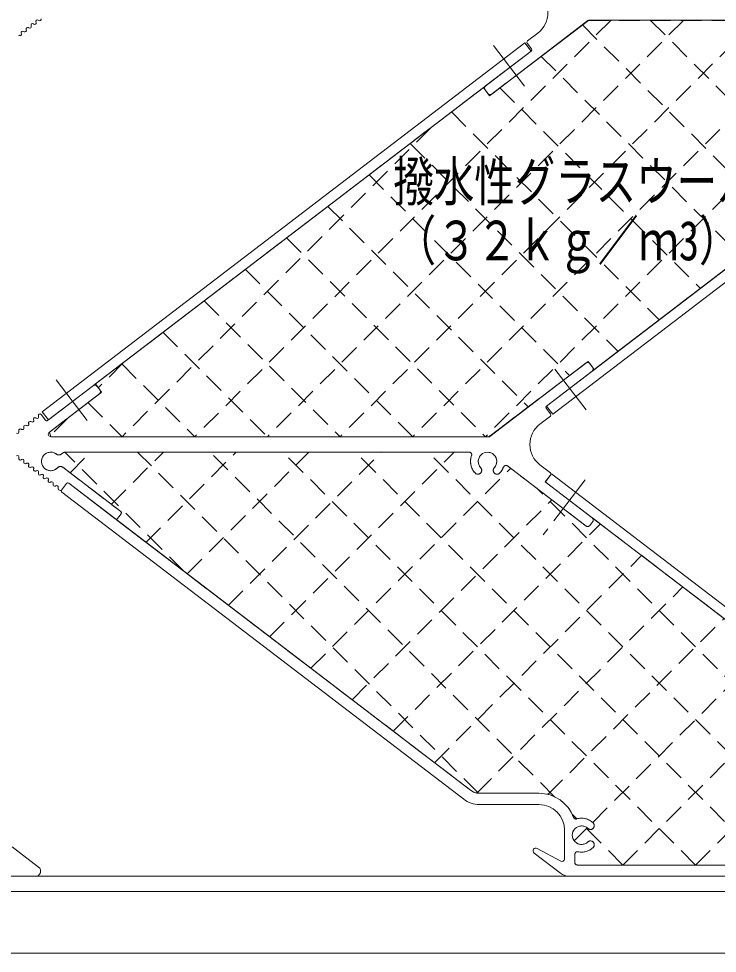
# Model space of a CAD drawing. Units: millimetres, scale not verified. Extents: x -791 to 791, y -562 to 562.
# Drawn here: x 252.7 to 388.6, y -283.6 to -101.8 of the extents above; entities that cross this region are included whole.
import ezdxf
from ezdxf.enums import TextEntityAlignment as Align

# ---------------------------------------------------------------- set-up
doc = ezdxf.new("R2010")
doc.units = ezdxf.units.MM
doc.header["$LTSCALE"] = 2
doc.linetypes.add('CHAIN1', pattern=[8, 5, -1, 1, -1])
doc.linetypes.add('DASHED2', pattern=[3, 2, -1])
for name, color, linetype, lineweight in [('0-2_USERZ', 3, 'Continuous', 9), ('0-8_DEFPOINTS', 1, 'Continuous', 9), ('1-1__0-3_', 2, 'Continuous', 9), ('1-2_SHAPE', 7, 'Continuous', 9), ('1-3__0-A_', 2, 'CHAIN1', 9)]:
    doc.layers.add(name, color=color, linetype=linetype, lineweight=lineweight)
doc.styles.add('ＭＳ ゴシック', font='')
doc.styles.get('ＭＳ ゴシック').set_extended_font_data('MS Gothic')

msp = doc.modelspace()

# ---------------------------------------------------------------- linework, layer by layer
at = {"layer": '0-2_USERZ', "color": 5, "linetype": 'DASHED2'}
for p, q in [((367.919, -102.128), (286.934, -183.113)), ((382.064, -102.125), (301.076, -183.113)), ((396.208, -102.123), (315.218, -183.113)), ((410.353, -102.12), (329.36, -183.113)), ((424.498, -102.118), (343.503, -183.113)), ((362.395, -103.01), (401.384, -142)), ((375.653, -102.127), (409.403, -135.876)), ((354.371, -109.129), (393.366, -148.123)), ((346.348, -115.247), (385.347, -154.247)), ((336.901, -119.943), (377.328, -160.37)), ((332.928, -122.976), (272.792, -183.113)), ((328.882, -126.066), (369.31, -166.494)), ((320.864, -132.19), (359.874, -171.2)), ((312.845, -138.313), (351.837, -177.305)), ((304.826, -144.437), (343.503, -183.113)), ((296.807, -150.56), (329.36, -183.113)), ((288.789, -156.683), (315.218, -183.113)), ((280.77, -162.807), (301.076, -183.113)), ((273.094, -168.669), (268.179, -173.584)), ((272.751, -168.93), (286.934, -183.113)), ((266.16, -176.481), (272.792, -183.113)), ((262.446, -179.316), (258.876, -182.886)), ((261.407, -186.201), (260.927, -186.531)), ((284.84, -209.275), (261.679, -186.114)), ((340.349, -186.113), (261.691, -186.113)), ((262.689, -190.139), (266.715, -186.113)), ((270.708, -196.262), (280.857, -186.113)), ((342.146, -252.439), (275.82, -186.113)), ((277.467, -203.645), (294.999, -186.113)), ((285.486, -209.768), (309.141, -186.113)), ((357.047, -253.197), (289.962, -186.113)), ((293.504, -215.891), (323.283, -186.113)), ((301.523, -222.015), (337.425, -186.113)), ((384.404, -266.413), (304.104, -186.113)), ((398.547, -266.413), (318.247, -186.113)), ((412.689, -266.413), (332.389, -186.113)), ((261.253, -189.042), (272.546, -197.666)), ((363.103, -200.476), (347.802, -188.792)), ((309.542, -228.138), (348.418, -189.263)), ((426.831, -266.413), (353.76, -193.342)), ((317.561, -234.262), (356.436, -195.386)), ((272.603, -198.087), (271.713, -199.251)), ((271.713, -199.251), (340.631, -251.879)), ((364.41, -199.588), (363.803, -200.383)), ((424.723, -245.016), (364.316, -198.887)), ((325.579, -240.385), (365.882, -200.083)), ((333.598, -246.508), (373.901, -206.206)), ((341.841, -252.408), (381.919, -212.329)), ((355.689, -252.702), (389.938, -218.453)), ((364.394, -258.139), (397.957, -224.576)), ((370.262, -266.413), (405.976, -230.7)), ((384.404, -266.413), (413.994, -236.823)), ((342.331, -252.454), (353.92, -252.454)), ((361.296, -257.446), (360.374, -256.525)), ((360.812, -261.721), (363.328, -259.205)), ((370.262, -266.413), (362.75, -258.9)), ((360.92, -264.328), (360.92, -265.913)), ((361.42, -266.413), (436.777, -266.413))]:
    msp.add_line(p, q, dxfattribs=at)
at = {"layer": '0-2_USERZ'}
for p, q in [((-41.384, -268.588), (549.209, -268.588)), ((-41.384, -283.588), (549.512, -283.588))]:
    msp.add_line(p, q, dxfattribs=at)
at = {"layer": '0-2_USERZ', "color": 5, "linetype": 'DASHED2'}
msp.add_lwpolyline([(344.192, -183.113), (258.953, -183.113), (258.65, -182.216), (268.832, -174.44), (267.618, -172.85), (343.124, -115.191), (344.338, -116.78), (363.55, -102.129), (448.884, -102.113), (449.188, -103.01), (439.006, -110.786), (440.204, -112.355), (364.698, -170.015), (363.5, -168.446)], close=True, dxfattribs=at)
at = {"layer": '0-2_USERZ', "color": 7}
msp.add_lwpolyline([(435.03, -250.409), (433.816, -251.999), (433.816, -251.999), (355.13, -191.911), (355.13, -191.911), (356.344, -190.321)], close=True, dxfattribs=at)
at = {"layer": '0-2_USERZ', "color": 5, "linetype": 'DASHED2'}
for centre, radius, start, end in [((258.92, -187.913), 1.8, 51.63808, 317.42881), ((260.502, -185.913), 0.75, 231.63808, 304.53345), ((261.691, -186.613), 0.5, 90, 124.53345), ((340.349, -186.613), 0.5, 339.99481, 90), ((343.92, -187.913), 3.3, 159.99481, 222.89536), ((343.92, -187.913), 1.8, 317.10464, 222.89536), ((260.797, -189.638), 0.75, 52.63333, 137.42881), ((343.92, -187.913), 3.3, 317.10464, 340.36461), ((347.499, -189.19), 0.5, 52.63333, 160.36461), ((342.051, -189.649), 0.75, 222.89536, 42.89536), ((345.788, -189.649), 0.75, 137.10464, 317.10464), ((272.364, -197.905), 0.3, 322.63333, 52.63333), ((364.013, -199.284), 0.5, 322.63333, 52.63333), ((363.406, -200.079), 0.5, 232.63333, 322.63333), ((342.331, -249.654), 2.8, 232.63333, 270), ((353.92, -259.654), 7.2, 20.39577, 90), ((361.137, -256.97), 0.5, 200.39577, 286.55461), ((362.22, -260.613), 3.3, 47.10464, 106.55461), ((362.22, -260.613), 1.8, 47.10464, 312.89536), ((363.955, -258.745), 0.75, 227.10464, 47.10464), ((363.955, -262.481), 0.75, 312.89536, 132.89536), ((362.22, -260.613), 3.3, 257.8468, 312.89536), ((361.42, -264.328), 0.5, 77.8468, 180), ((361.42, -265.913), 0.5, 180, 270)]:
    msp.add_arc(centre, radius, start, end, dxfattribs=at)
at = {"layer": '0-8_DEFPOINTS'}
for p, q in [((261.407, -186.201), (260.927, -186.531)), ((340.349, -186.113), (261.691, -186.113)), ((261.253, -189.042), (272.546, -197.666)), ((363.103, -200.476), (347.802, -188.792)), ((272.603, -198.087), (271.713, -199.251)), ((271.713, -199.251), (340.631, -251.879)), ((364.41, -199.588), (363.803, -200.383)), ((424.723, -245.016), (364.316, -198.887)), ((342.331, -252.454), (353.92, -252.454)), ((360.92, -264.328), (360.92, -265.913)), ((361.42, -266.413), (436.777, -266.413))]:
    msp.add_line(p, q, dxfattribs=at)
msp.add_lwpolyline([(344.192, -183.113), (258.953, -183.113), (258.65, -182.216), (268.832, -174.44), (267.618, -172.85), (343.124, -115.191), (344.338, -116.78), (363.55, -102.129), (448.884, -102.113), (449.188, -103.01), (439.006, -110.786), (440.204, -112.355), (364.698, -170.015), (363.5, -168.446)], close=True, dxfattribs=at)
for centre, radius, start, end in [((258.92, -187.913), 1.8, 51.63808, 317.42881), ((260.502, -185.913), 0.75, 231.63808, 304.53345), ((261.691, -186.613), 0.5, 90, 124.53345), ((340.349, -186.613), 0.5, 339.99481, 90), ((343.92, -187.913), 3.3, 159.99481, 222.89536), ((343.92, -187.913), 1.8, 317.10464, 222.89536), ((260.797, -189.638), 0.75, 52.63333, 137.42881), ((343.92, -187.913), 3.3, 317.10464, 340.36461), ((347.499, -189.19), 0.5, 52.63333, 160.36461), ((342.051, -189.649), 0.75, 222.89536, 42.89536), ((345.788, -189.649), 0.75, 137.10464, 317.10464), ((272.364, -197.905), 0.3, 322.63333, 52.63333), ((364.013, -199.284), 0.5, 322.63333, 52.63333), ((363.406, -200.079), 0.5, 232.63333, 322.63333), ((342.331, -249.654), 2.8, 232.63333, 270), ((353.92, -259.654), 7.2, 20.39577, 90), ((361.137, -256.97), 0.5, 200.39577, 286.55461), ((362.22, -260.613), 3.3, 47.10464, 106.55461), ((362.22, -260.613), 1.8, 47.10464, 312.89536), ((363.955, -258.745), 0.75, 227.10464, 47.10464), ((363.955, -262.481), 0.75, 312.89536, 132.89536), ((362.22, -260.613), 3.3, 257.8468, 312.89536), ((361.42, -264.328), 0.5, 77.8468, 180), ((361.42, -265.913), 0.5, 180, 270)]:
    msp.add_arc(centre, radius, start, end, dxfattribs=at)
at = {"layer": '1-1__0-3_'}
for q in [(-20.798, -271.598), (528.925, -271.598)]:
    msp.add_line((363.064, -271.598), q, dxfattribs=at)
at = {"layer": '1-2_SHAPE'}
for p, q in [((254.675, -103.598), (254.592, -103.543)), ((255.095, -103.159), (255.126, -103.254)), ((255.629, -102.87), (255.546, -102.814)), ((256.048, -102.43), (256.08, -102.525)), ((256.583, -102.141), (256.499, -102.086)), ((363.464, -102.175), (344.735, -116.477)), ((448.884, -102.113), (363.646, -102.113)), ((252.768, -105.055), (252.685, -104.999)), ((253.187, -104.615), (253.219, -104.71)), ((253.721, -104.326), (253.638, -104.271)), ((254.141, -103.887), (254.173, -103.982)), ((351.686, -106.136), (353.714, -104.587)), ((352.479, -107.669), (351.629, -106.556)), ((343.521, -114.887), (352.423, -108.09)), ((344.034, -116.383), (343.427, -115.588)), ((344.374, -183.051), (363.103, -168.749)), ((363.803, -168.843), (364.41, -169.638)), ((364.316, -170.339), (355.415, -177.136)), ((258.319, -179.951), (267.221, -173.154)), ((267.922, -173.248), (268.529, -174.043)), ((268.435, -174.743), (258.65, -182.216)), ((355.359, -177.557), (356.208, -178.669)), ((255.604, -179.882), (255.573, -179.787)), ((256.024, -179.443), (256.107, -179.499)), ((256.558, -179.154), (256.526, -179.059)), ((257.049, -178.782), (257.899, -179.895)), ((356.152, -179.09), (354.123, -180.639)), ((253.162, -181.628), (253.246, -181.683)), ((253.697, -181.339), (253.665, -181.244)), ((254.116, -180.9), (254.199, -180.955)), ((254.65, -180.611), (254.619, -180.516)), ((255.07, -180.171), (255.153, -180.227)), ((252.743, -182.067), (252.711, -181.972)), ((258.953, -183.113), (344.192, -183.113)), ((252.711, -187.253), (252.743, -187.159)), ((261.407, -186.201), (260.927, -186.531)), ((340.349, -186.113), (261.691, -186.113)), ((253.246, -187.542), (253.162, -187.598)), ((253.665, -187.982), (253.697, -187.887)), ((254.199, -188.271), (254.116, -188.326)), ((254.619, -188.71), (254.65, -188.615)), ((255.153, -188.999), (255.07, -189.055)), ((261.253, -189.042), (272.546, -197.666)), ((363.103, -200.476), (347.802, -188.792)), ((354.123, -188.587), (356.152, -190.136)), ((255.573, -189.438), (255.604, -189.343)), ((256.107, -189.727), (256.024, -189.783)), ((256.526, -190.167), (256.558, -190.072)), ((257.061, -190.456), (256.977, -190.511)), ((257.48, -190.895), (257.512, -190.8)), ((356.208, -190.556), (355.359, -191.669)), ((258.014, -191.184), (257.931, -191.239)), ((258.434, -191.623), (258.465, -191.528)), ((258.968, -191.912), (258.885, -191.968)), ((259.387, -192.352), (259.419, -192.257)), ((259.922, -192.641), (259.839, -192.696)), ((261.023, -193.478), (261.994, -192.207)), ((261.994, -192.207), (261.023, -193.478)), ((262.415, -192.15), (340.631, -251.879)), ((271.475, -199.069), (262.415, -192.15)), ((355.415, -192.09), (364.316, -198.887)), ((260.341, -193.08), (260.373, -192.985)), ((260.603, -193.535), (260.444, -193.413)), ((339.296, -253.628), (261.079, -193.899)), ((272.603, -198.087), (271.896, -199.013)), ((364.41, -199.588), (363.803, -200.383)), ((342.331, -252.454), (353.92, -252.454)), ((353.92, -254.654), (342.331, -254.654)), ((358.92, -265.255), (358.92, -259.654)), ((251.417, -262.884), (256.569, -266.818)), ((353.574, -263.184), (358.18, -265.694)), ((358.113, -267.997), (352.989, -264.084)), ((360.92, -264.328), (360.92, -265.913)), ((361.42, -266.413), (436.777, -266.413)), ((255.962, -268.613), (159.934, -268.613)), ((455.962, -268.613), (359.934, -268.613))]:
    msp.add_line(p, q, dxfattribs=at)
for centre, radius, start, end in [((350.68, -100.613), 5, 307.36667, 52.63333), ((256.749, -101.892), 0.3, 236.29131, 18.44202), ((254.425, -103.792), 0.3, 56.29131, 198.44202), ((254.842, -103.349), 0.3, 236.29131, 18.44202), ((255.379, -103.064), 0.3, 56.29131, 198.44202), ((255.795, -102.62), 0.3, 236.29131, 18.44202), ((256.333, -102.336), 0.3, 56.29131, 198.44202), ((363.646, -102.413), 0.3, 90, 127.36667), ((252.934, -104.805), 0.3, 236.29131, 18.44202), ((253.472, -104.52), 0.3, 56.29131, 198.44202), ((253.888, -104.077), 0.3, 236.29131, 18.44202), ((351.868, -106.374), 0.3, 127.36667, 217.36667), ((352.241, -107.851), 0.3, 307.36667, 37.36667), ((343.825, -115.284), 0.5, 127.36667, 217.36667), ((344.432, -116.079), 0.5, 217.36667, 307.36667), ((363.406, -169.147), 0.5, 37.36667, 127.36667), ((364.013, -169.942), 0.5, 307.36667, 37.36667), ((267.524, -173.551), 0.5, 37.36667, 127.36667), ((268.131, -174.346), 0.5, 307.36667, 37.36667), ((355.597, -177.375), 0.3, 127.36667, 217.36667), ((255.32, -179.977), 0.3, 236.29131, 18.44202), ((255.857, -179.693), 0.3, 56.29131, 198.44202), ((256.273, -179.249), 0.3, 236.29131, 18.44202), ((256.811, -178.964), 0.3, 37.36667, 198.44202), ((258.137, -179.713), 0.3, 217.36667, 307.36667), ((355.97, -178.852), 0.3, 307.36667, 37.36667), ((252.996, -181.877), 0.3, 56.29131, 198.44202), ((253.412, -181.434), 0.3, 236.29131, 18.44202), ((253.95, -181.149), 0.3, 56.29131, 198.44202), ((254.366, -180.706), 0.3, 236.29131, 18.44202), ((254.903, -180.421), 0.3, 56.29131, 198.44202), ((357.158, -184.613), 5, 127.36667, 232.63333), ((252.458, -182.162), 0.3, 236.29131, 18.44202), ((258.953, -182.613), 0.5, 127.36667, 270), ((344.192, -182.813), 0.3, 270, 307.36667), ((252.458, -187.064), 0.3, 341.55798, 123.70869), ((258.92, -187.913), 1.8, 51.63808, 317.42881), ((260.502, -185.913), 0.75, 231.63808, 304.53345), ((261.691, -186.613), 0.5, 90, 124.53345), ((340.349, -186.613), 0.5, 339.99481, 90), ((343.92, -187.913), 3.3, 159.99481, 222.89536), ((343.92, -187.913), 1.8, 317.10464, 222.89536), ((252.996, -187.348), 0.3, 161.55798, 303.70869), ((253.412, -187.792), 0.3, 341.55798, 123.70869), ((253.95, -188.077), 0.3, 161.55798, 303.70869), ((254.366, -188.52), 0.3, 341.55798, 123.70869), ((254.903, -188.805), 0.3, 161.55798, 303.70869), ((255.32, -189.249), 0.3, 341.55798, 123.70869), ((260.797, -189.638), 0.75, 52.63333, 137.42881), ((343.92, -187.913), 3.3, 317.10464, 340.36461), ((347.499, -189.19), 0.5, 52.63333, 160.36461), ((255.857, -189.533), 0.3, 161.55798, 303.70869), ((256.273, -189.977), 0.3, 341.55798, 123.70869), ((256.811, -190.262), 0.3, 161.55798, 303.70869), ((257.227, -190.705), 0.3, 341.55798, 123.70869), ((342.051, -189.649), 0.75, 222.89536, 42.89536), ((345.788, -189.649), 0.75, 137.10464, 317.10464), ((355.97, -190.374), 0.3, 322.63333, 52.63333), ((257.765, -190.99), 0.3, 161.55798, 303.70869), ((258.181, -191.433), 0.3, 341.55798, 123.70869), ((258.718, -191.718), 0.3, 161.55798, 303.70869), ((259.134, -192.162), 0.3, 341.55798, 123.70869), ((259.672, -192.446), 0.3, 161.55798, 303.70869), ((260.088, -192.89), 0.3, 341.55798, 123.70869), ((262.233, -192.389), 0.3, 52.63333, 142.63333), ((262.233, -192.389), 0.3, 52.63333, 142.63333), ((355.597, -191.851), 0.3, 142.63333, 232.63333), ((260.626, -193.175), 0.3, 161.55798, 232.63333), ((260.785, -193.296), 0.3, 232.63333, 322.63333), ((261.262, -193.66), 0.3, 142.63333, 232.63333), ((272.364, -197.905), 0.3, 322.63333, 52.63333), ((271.657, -198.831), 0.3, 232.63333, 322.63333), ((364.013, -199.284), 0.5, 322.63333, 52.63333), ((363.406, -200.079), 0.5, 232.63333, 322.63333), ((342.331, -249.654), 2.8, 232.63333, 270), ((353.92, -259.654), 7.2, 20.39577, 90), ((342.331, -249.654), 5, 232.63333, 270), ((353.92, -259.654), 5, 0, 90), ((361.137, -256.97), 0.5, 200.39577, 286.55461), ((362.22, -260.613), 3.3, 47.10464, 106.55461), ((362.22, -260.613), 1.8, 47.10464, 312.89536), ((363.955, -258.745), 0.75, 227.10464, 47.10464), ((363.955, -262.481), 0.75, 312.89536, 132.89536), ((353.316, -263.656), 0.538, 61.41577, 232.63333), ((362.22, -260.613), 3.3, 257.8468, 312.89536), ((358.42, -265.255), 0.5, 241.41577, 0), ((361.42, -264.328), 0.5, 77.8468, 180), ((255.962, -267.613), 1, 270, 52.63333), ((361.42, -265.913), 0.5, 180, 270), ((359.934, -265.613), 3, 232.63333, 270)]:
    msp.add_arc(centre, radius, start, end, dxfattribs=at)
at = {"layer": '1-3__0-A_'}
for p, q in [((351.136, -114.938), (345.091, -107.023)), ((357.053, -169.988), (363.097, -177.903)), ((265.992, -179.958), (259.948, -172.043)), ((362.917, -191.488), (354.764, -202.164))]:
    msp.add_line(p, q, dxfattribs=at)
at = {"layer": '1-3__0-A_', "color": 7, "linetype": 'Continuous'}
for points in [[(450.56, -106.995), (449.346, -105.406), (449.347, -105.406), (355.406, -177.143), (356.62, -178.732), (356.62, -178.733), (450.56, -106.996)], [(257.265, -178.241), (258.478, -179.83), (258.478, -179.83), (352.423, -108.09), (351.209, -106.5), (351.209, -106.5), (257.264, -178.24)]]:
    msp.add_lwpolyline(points, dxfattribs=at)

# ---------------------------------------------------------------- texts
at = {"layer": '0-2_USERZ', "style": 'ＭＳ ゴシック', "width": 0.75}
for s, height, p in [('撥水性グラスウール', 7.698, (325.596, -139.582)), ('（３２ｋｇ／ｍ3）', 7.697, (326.044, -151.104))]:
    msp.add_text(s, height=height, dxfattribs=at).set_placement(p, align=Align.BOTTOM_LEFT)

doc.saveas('drawing.dxf')
